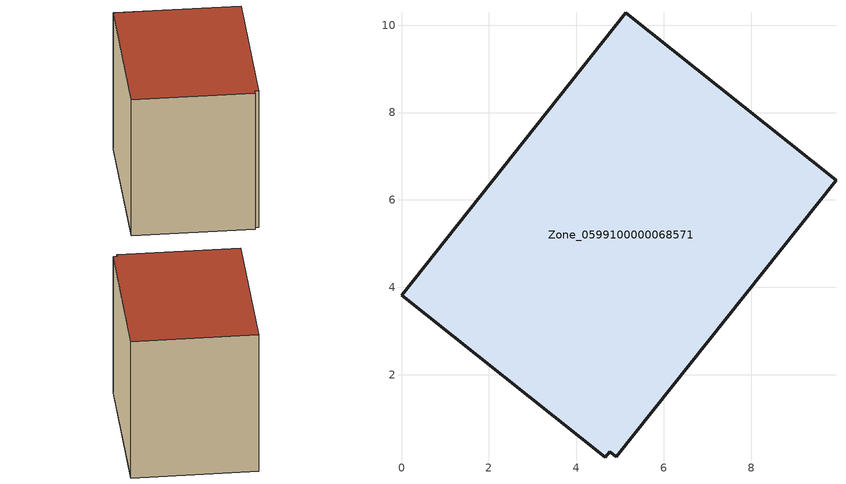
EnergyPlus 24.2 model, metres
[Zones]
Zone_0599100000068571
 floor ground (C_G): 4.91,0.13 4.76,0.24 4.66,0.12 0,3.82 5.13,10.28 9.94,6.45 z0.55
 wall outside (C_F): 9.94,6.45 5.13,10.28 0,3.82 4.66,0.12 4.76,0.24 4.91,0.13 9.94,6.45 z0.55:8.09
 roof outside (C_R): 4.76,0.24 4.91,0.13 9.94,6.45 5.13,10.28 0,3.82 4.66,0.12 z8.09
[BUILDING]
Pand.0599100000068571: North Axis=0; Terrain=City; Loads Convergence Tolerance Value=0.04; Temperature Convergence Tolerance Value=0.4; Solar Distribution=FullExterior; Maximum Number of Warmup Days=25; Minimum Number of Warmup Days=1
[Site:Location]
Rotterdam.The.Hague.AP_ZH_NLD Design_Conditions: Latitude=51.96; Longitude=4.45; Time Zone=1; Elevation=-4.5
[SITE:GROUNDTEMPERATURE:BUILDINGSURFACE]
18, 18, 18, 18, 18, 18, 18, 18, 18, 18, 18, 18
[MATERIAL] Thermal Absorptance=0.9; Solar Absorptance=0.7; Visible Absorptance=0.7
Name | Roughness | Thickness | Conductivity | Density | Specific Heat
G.TI.1965-1974 | MediumSmooth | 0.15 | 0.882353 | 540 | 1210
F.TI.1965-1974 | Rough | 0.3 | 0.697674 | 1920 | 840
R.TI.1965-1974 | MediumRough | 0.2 | 0.232558 | 1500 | 1000
[CONSTRUCTION]
C_G: G.TI.1965-1974
C_F: F.TI.1965-1974
C_R: R.TI.1965-1974
[ZONE]
Zone_0599100000068571: Type=1; Multiplier=1; Ceiling Height=Autocalculate; Volume=Autocalculate; Floor Area=autocalculate; Part of Total Floor Area=Yes
[ZONEINFILTRATION:DESIGNFLOWRATE]
Infil_Zone_0599100000068571: Zone or ZoneList or Space or SpaceList=Zone_0599100000068571; Schedule=AlwaysOn; Design Flow Rate Calculation Method=Flow/Area; Flow Rate per Floor Area=0.003; Constant Term Coefficient=1; Temperature Term Coefficient=0; Velocity Term Coefficient=0; Velocity Squared Term Coefficient=0
[HVACTEMPLATE:ZONE:IDEALLOADSAIRSYSTEM]
Zone_0599100000068571: Maximum Heating Supply Air Temperature=50; Minimum Cooling Supply Air Temperature=13; Maximum Heating Supply Air Humidity Ratio=0.0156; Minimum Cooling Supply Air Humidity Ratio=0.0077; Heating Limit=NoLimit; Cooling Limit=NoLimit; Dehumidification Control Type=ConstantSensibleHeatRatio; Cooling Sensible Heat Ratio=0.7; Dehumidification Setpoint=60; Humidification Control Type=None; Humidification Setpoint=30; Outdoor Air Method=None; Outdoor Air Flow Rate per Person=0.00944; Outdoor Air Flow Rate per Zone Floor Area=0; Outdoor Air Flow Rate per Zone=0; Demand Controlled Ventilation Type=None; Outdoor Air Economizer Type=NoEconomizer; Heat Recovery Type=None; Sensible Heat Recovery Effectiveness=0.7; Latent Heat Recovery Effectiveness=0.65
[ZONECONTROL:THERMOSTAT]
ThermostatControl_Zone_0599100000068571: Zone or ZoneList=Zone_0599100000068571; Control Type Schedule=DualSetpointControlType; Control 1=Thermostat_Zone_0599100000068571; Temperature Difference Between Cutout And Setpoint=0
[THERMOSTATSETPOINT:DUALSETPOINT]
Thermostat_Zone_0599100000068571: Heating Setpoint Temperature Schedule=HeatingSetpoint_Zone_0599100000068571; Cooling Setpoint Temperature Schedule=CoolingSetpoint_Zone_0599100000068571
[SCHEDULE:COMPACT]
HeatingSetpoint_Zone_0599100000068571: Through: 12/31, For: AllDays, Until: 24:00, 21
CoolingSetpoint_Zone_0599100000068571: Through: 12/31, For: AllDays, Until: 24:00, 24
DualSetpointControlType: Through: 12/31, For: AllDays, Until: 24:00, 4
AlwaysOn: Through: 12/31, For: AllDays, Until: 24:00, 1
